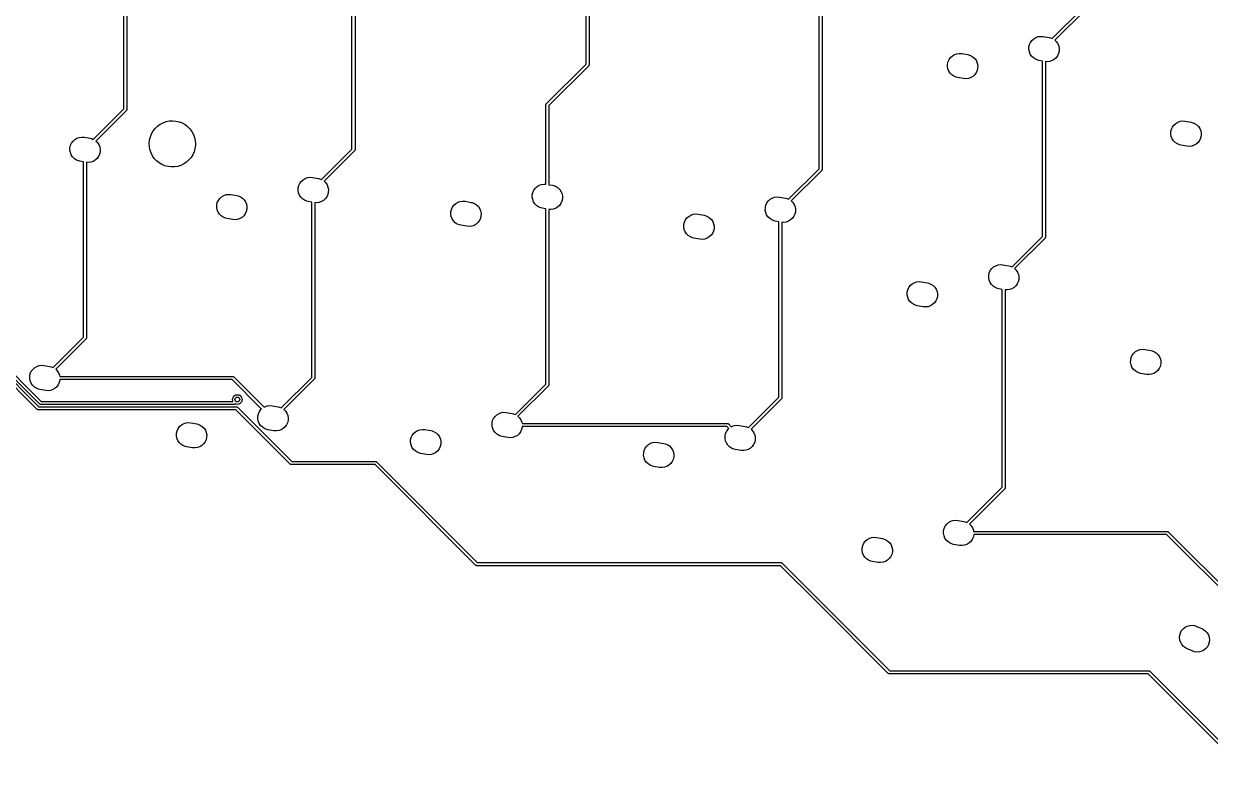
# Model space of a CAD drawing. Extents: x -67 to 321, y -170 to -25.
# Drawn here: x 18 to 115.5, y -164.9 to -103.4 of the extents above; entities that cross this region are included whole.
import ezdxf

# ---------------------------------------------------------------- set-up
doc = ezdxf.new("R2010")
doc.units = 0
doc.layers.add('BLACK', color=7, linetype='CONTINUOUS')

msp = doc.modelspace()

# ---------------------------------------------------------------- linework, layer by layer
at = {"layer": 'BLACK', "linetype": 'CONTINUOUS'}
for p, q in [((26.2308, -110.407), (26.2308, -95.9992)), ((26.4808, -96.0378), (26.4808, -110.458)), ((44.9914, -113.715), (44.9914, -99.3072)), ((45.2414, -99.3458), (45.2414, -113.766)), ((64.2372, -106.728), (64.2372, -99.8636)), ((64.4872, -99.9023), (64.4872, -106.78)), ((83.3947, -115.328), (83.3947, -100.92)), ((83.6447, -100.959), (83.6447, -115.38)), ((102.562, -104.631), (105.066, -102.126)), ((105.28, -102.267), (102.777, -104.77)), ((100.64, -105.52), (100.645, -105.317)), ((100.645, -105.317), (100.69, -105.121)), ((100.69, -105.121), (100.775, -104.937)), ((100.775, -104.937), (100.894, -104.774)), ((100.894, -104.774), (101.044, -104.638)), ((101.044, -104.638), (101.218, -104.535)), ((101.218, -104.535), (101.409, -104.469)), ((101.409, -104.469), (101.609, -104.443)), ((101.609, -104.443), (101.811, -104.458)), ((101.811, -104.458), (102.303, -104.545)), ((102.303, -104.545), (102.405, -104.568)), ((102.405, -104.568), (102.562, -104.631)), ((102.777, -104.77), (102.904, -104.898)), ((102.904, -104.898), (103.016, -105.066)), ((103.016, -105.066), (103.091, -105.254)), ((103.091, -105.254), (103.127, -105.453)), ((94.08, -106.336), (94.1994, -106.172)), ((94.1994, -106.172), (94.3491, -106.037)), ((94.3491, -106.037), (94.5231, -105.934)), ((94.5231, -105.934), (94.7142, -105.868)), ((94.7142, -105.868), (94.9146, -105.842)), ((94.9146, -105.842), (95.1162, -105.857)), ((95.1162, -105.857), (95.6086, -105.944)), ((95.6086, -105.944), (95.7106, -105.967)), ((95.7106, -105.967), (95.8982, -106.042)), ((95.8982, -106.042), (96.067, -106.153)), ((96.067, -106.153), (96.2099, -106.296)), ((96.2099, -106.296), (96.3211, -106.465)), ((100.676, -105.718), (100.64, -105.52)), ((100.751, -105.906), (100.676, -105.718)), ((100.862, -106.075), (100.751, -105.906)), ((101.005, -106.218), (100.862, -106.075)), ((101.174, -106.329), (101.005, -106.218)), ((102.873, -106.199), (102.723, -106.335)), ((102.992, -106.036), (102.873, -106.199)), ((103.076, -105.852), (102.992, -106.036)), ((103.122, -105.655), (103.076, -105.852)), ((103.127, -105.453), (103.122, -105.655)), ((60.9658, -110), (64.2372, -106.728)), ((64.4505, -106.869), (61.1792, -110.14)), ((64.4653, -106.842), (64.4505, -106.869)), ((64.482, -106.816), (64.4653, -106.842)), ((64.4829, -106.809), (64.482, -106.816)), ((64.4843, -106.807), (64.4829, -106.809)), ((64.4872, -106.78), (64.484, -106.802)), ((64.484, -106.802), (64.4843, -106.807)), ((93.9455, -106.918), (93.9504, -106.716)), ((93.9813, -107.117), (93.9455, -106.918)), ((93.9504, -106.716), (93.9959, -106.519)), ((94.0563, -107.305), (93.9813, -107.117)), ((93.9959, -106.519), (94.08, -106.336)), ((96.3816, -107.251), (96.2975, -107.434)), ((96.3211, -106.465), (96.3962, -106.653)), ((96.4271, -107.054), (96.3816, -107.251)), ((96.3962, -106.653), (96.432, -106.852)), ((96.432, -106.852), (96.4271, -107.054)), ((101.361, -106.404), (101.174, -106.329)), ((101.463, -106.428), (101.361, -106.404)), ((101.758, -106.48), (101.463, -106.428)), ((101.758, -120.887), (101.758, -106.48)), ((102.157, -106.529), (102.008, -106.518)), ((102.008, -106.518), (102.008, -120.939)), ((102.358, -106.503), (102.157, -106.529)), ((102.549, -106.437), (102.358, -106.503)), ((102.723, -106.335), (102.549, -106.437)), ((94.1676, -107.474), (94.0563, -107.305)), ((94.3105, -107.616), (94.1676, -107.474)), ((94.4792, -107.728), (94.3105, -107.616)), ((94.6669, -107.803), (94.4792, -107.728)), ((94.7689, -107.826), (94.6669, -107.803)), ((95.2613, -107.913), (94.7689, -107.826)), ((95.4629, -107.928), (95.2613, -107.913)), ((95.6633, -107.902), (95.4629, -107.928)), ((95.8544, -107.836), (95.6633, -107.902)), ((96.0284, -107.733), (95.8544, -107.836)), ((96.1781, -107.597), (96.0284, -107.733)), ((96.2975, -107.434), (96.1781, -107.597)), ((60.9292, -110.088), (60.9324, -110.066)), ((60.9292, -116.599), (60.9292, -110.088)), ((60.932, -110.062), (60.9334, -110.059)), ((60.9324, -110.066), (60.932, -110.062)), ((60.9334, -110.059), (60.9343, -110.053)), ((60.9343, -110.053), (60.951, -110.027)), ((60.951, -110.027), (60.9658, -110)), ((61.1792, -110.14), (61.1792, -116.637)), ((23.7263, -112.911), (26.2308, -110.407)), ((26.4442, -110.547), (23.9411, -113.05)), ((26.459, -110.52), (26.4442, -110.547)), ((26.4757, -110.494), (26.459, -110.52)), ((26.4766, -110.487), (26.4757, -110.494)), ((26.4779, -110.485), (26.4766, -110.487)), ((26.4808, -110.458), (26.4776, -110.48)), ((26.4776, -110.48), (26.4779, -110.485)), ((28.6545, -112.216), (28.8207, -112.005)), ((28.8207, -112.005), (29.0149, -111.82)), ((29.0149, -111.82), (29.2333, -111.664)), ((29.2333, -111.664), (29.4714, -111.54)), ((29.4714, -111.54), (29.7246, -111.451)), ((29.7246, -111.451), (29.9879, -111.399)), ((29.9879, -111.399), (30.2558, -111.384)), ((30.2558, -111.384), (30.5232, -111.407)), ((30.5232, -111.407), (30.7847, -111.468)), ((30.7847, -111.468), (31.035, -111.565)), ((31.035, -111.565), (31.2691, -111.696)), ((31.2691, -111.696), (31.4825, -111.859)), ((31.4825, -111.859), (31.6708, -112.05)), ((31.6708, -112.05), (31.8302, -112.266)), ((112.314, -112.275), (112.36, -112.079)), ((112.36, -112.079), (112.444, -111.895)), ((112.444, -111.895), (112.563, -111.732)), ((112.563, -111.732), (112.713, -111.596)), ((112.713, -111.596), (112.887, -111.493)), ((112.887, -111.493), (113.078, -111.427)), ((113.078, -111.427), (113.278, -111.401)), ((113.278, -111.401), (113.48, -111.416)), ((113.48, -111.416), (113.972, -111.503)), ((113.972, -111.503), (114.074, -111.526)), ((114.074, -111.526), (114.262, -111.601)), ((114.262, -111.601), (114.431, -111.713)), ((114.431, -111.713), (114.574, -111.856)), ((114.574, -111.856), (114.685, -112.024)), ((114.685, -112.024), (114.76, -112.212)), ((21.9391, -113.217), (22.0585, -113.054)), ((22.0585, -113.054), (22.2082, -112.918)), ((22.2082, -112.918), (22.3822, -112.815)), ((22.3822, -112.815), (22.5733, -112.749)), ((22.5733, -112.749), (22.7737, -112.723)), ((22.7737, -112.723), (22.9753, -112.738)), ((22.9753, -112.738), (23.4677, -112.825)), ((23.4677, -112.825), (23.5696, -112.849)), ((23.5696, -112.849), (23.7263, -112.911)), ((23.9411, -113.05), (24.069, -113.178)), ((28.3269, -113.224), (28.3543, -112.957)), ((28.3543, -112.957), (28.419, -112.697)), ((28.419, -112.697), (28.5197, -112.448)), ((28.5197, -112.448), (28.6545, -112.216)), ((31.8302, -112.266), (31.9577, -112.502)), ((31.9577, -112.502), (32.0506, -112.754)), ((32.0506, -112.754), (32.107, -113.016)), ((32.107, -113.016), (32.126, -113.284)), ((112.309, -112.478), (112.314, -112.275)), ((112.345, -112.676), (112.309, -112.478)), ((112.42, -112.864), (112.345, -112.676)), ((112.531, -113.033), (112.42, -112.864)), ((112.674, -113.176), (112.531, -113.033)), ((114.661, -112.994), (114.542, -113.157)), ((114.745, -112.81), (114.661, -112.994)), ((114.791, -112.613), (114.745, -112.81)), ((114.76, -112.212), (114.796, -112.411)), ((114.796, -112.411), (114.791, -112.613)), ((21.8046, -113.8), (21.8095, -113.598)), ((21.8403, -113.999), (21.8046, -113.8)), ((21.8095, -113.598), (21.855, -113.401)), ((21.9154, -114.186), (21.8403, -113.999)), ((21.855, -113.401), (21.9391, -113.217)), ((24.069, -113.178), (24.1802, -113.346)), ((24.1802, -113.346), (24.2553, -113.534)), ((24.2861, -113.935), (24.2407, -114.132)), ((24.2553, -113.534), (24.2911, -113.733)), ((24.2911, -113.733), (24.2861, -113.935)), ((28.3375, -113.492), (28.3269, -113.224)), ((28.3857, -113.757), (28.3375, -113.492)), ((28.4706, -114.011), (28.3857, -113.757)), ((28.5906, -114.251), (28.4706, -114.011)), ((32.0137, -113.928), (31.9052, -114.173)), ((32.0865, -113.669), (32.0137, -113.928)), ((32.1223, -113.403), (32.0865, -113.669)), ((32.126, -113.284), (32.1223, -113.403)), ((42.4868, -116.219), (44.9914, -113.715)), ((45.2048, -113.855), (42.7017, -116.358)), ((45.2196, -113.828), (45.2048, -113.855)), ((45.2362, -113.802), (45.2196, -113.828)), ((45.2372, -113.795), (45.2362, -113.802)), ((45.2385, -113.793), (45.2372, -113.795)), ((45.2414, -113.766), (45.2382, -113.788)), ((45.2382, -113.788), (45.2385, -113.793)), ((112.843, -113.287), (112.674, -113.176)), ((113.031, -113.362), (112.843, -113.287)), ((113.133, -113.386), (113.031, -113.362)), ((113.625, -113.472), (113.133, -113.386)), ((113.826, -113.487), (113.625, -113.472)), ((114.027, -113.461), (113.826, -113.487)), ((114.218, -113.395), (114.027, -113.461)), ((114.392, -113.293), (114.218, -113.395)), ((114.542, -113.157), (114.392, -113.293)), ((22.0267, -114.355), (21.9154, -114.186)), ((22.1696, -114.498), (22.0267, -114.355)), ((22.3383, -114.609), (22.1696, -114.498)), ((22.526, -114.684), (22.3383, -114.609)), ((22.628, -114.708), (22.526, -114.684)), ((22.9228, -114.76), (22.628, -114.708)), ((22.9228, -129.167), (22.9228, -114.76)), ((23.3219, -114.809), (23.1728, -114.798)), ((23.1728, -114.798), (23.1728, -129.219)), ((23.5224, -114.783), (23.3219, -114.809)), ((23.7135, -114.718), (23.5224, -114.783)), ((23.8874, -114.615), (23.7135, -114.718)), ((24.0372, -114.479), (23.8874, -114.615)), ((24.1565, -114.316), (24.0372, -114.479)), ((24.2407, -114.132), (24.1565, -114.316)), ((28.7432, -114.472), (28.5906, -114.251)), ((28.9254, -114.669), (28.7432, -114.472)), ((29.1335, -114.838), (28.9254, -114.669)), ((29.3634, -114.977), (29.1335, -114.838)), ((29.6106, -115.082), (29.3634, -114.977)), ((29.87, -115.15), (29.6106, -115.082)), ((30.9254, -115.051), (30.6695, -115.132)), ((31.1674, -114.934), (30.9254, -115.051)), ((31.3905, -114.785), (31.1674, -114.934)), ((31.5904, -114.606), (31.3905, -114.785)), ((31.7631, -114.401), (31.5904, -114.606)), ((31.9052, -114.173), (31.7631, -114.401)), ((30.1365, -115.182), (29.87, -115.15)), ((30.4048, -115.176), (30.1365, -115.182)), ((30.6695, -115.132), (30.4048, -115.176)), ((41.1427, -116.123), (41.3338, -116.057)), ((41.3338, -116.057), (41.5343, -116.031)), ((41.5343, -116.031), (41.7358, -116.046)), ((41.7358, -116.046), (42.2282, -116.133)), ((80.8901, -117.832), (83.3947, -115.328)), ((83.6081, -115.468), (81.105, -117.971)), ((83.6229, -115.441), (83.6081, -115.468)), ((83.6396, -115.415), (83.6229, -115.441)), ((83.6405, -115.409), (83.6396, -115.415)), ((83.6418, -115.406), (83.6405, -115.409)), ((83.6447, -115.38), (83.6415, -115.402)), ((83.6415, -115.402), (83.6418, -115.406)), ((40.5651, -117.108), (40.5701, -116.906)), ((40.5701, -116.906), (40.6155, -116.709)), ((40.6155, -116.709), (40.6997, -116.525)), ((40.6997, -116.525), (40.8191, -116.362)), ((40.8191, -116.362), (40.9688, -116.226)), ((40.9688, -116.226), (41.1427, -116.123)), ((42.2282, -116.133), (42.3302, -116.157)), ((42.3302, -116.157), (42.4868, -116.219)), ((42.7017, -116.358), (42.8295, -116.486)), ((42.8295, -116.486), (42.9408, -116.654)), ((42.9408, -116.654), (43.0159, -116.842)), ((43.0159, -116.842), (43.0517, -117.041)), ((43.0517, -117.041), (43.0467, -117.243)), ((59.9454, -117.081), (60.0648, -116.918)), ((60.0648, -116.918), (60.2145, -116.782)), ((60.2145, -116.782), (60.3885, -116.68)), ((60.3885, -116.68), (60.5796, -116.614)), ((60.5796, -116.614), (60.78, -116.588)), ((60.78, -116.588), (60.9292, -116.599)), ((61.1792, -116.637), (61.474, -116.689)), ((61.474, -116.689), (61.576, -116.713)), ((61.576, -116.713), (61.7637, -116.788)), ((61.7637, -116.788), (61.9324, -116.899)), ((61.9324, -116.899), (62.0753, -117.042)), ((62.0753, -117.042), (62.1866, -117.211)), ((33.921, -118.107), (34.0051, -117.924)), ((34.0051, -117.924), (34.1245, -117.761)), ((34.1245, -117.761), (34.2742, -117.625)), ((34.2742, -117.625), (34.4481, -117.522)), ((34.4481, -117.522), (34.6393, -117.456)), ((34.6393, -117.456), (34.8397, -117.43)), ((34.8397, -117.43), (35.0412, -117.445)), ((35.0412, -117.445), (35.5337, -117.532)), ((35.5337, -117.532), (35.6356, -117.555)), ((35.6356, -117.555), (35.8233, -117.63)), ((35.8233, -117.63), (35.992, -117.742)), ((35.992, -117.742), (36.135, -117.884)), ((36.135, -117.884), (36.2462, -118.053)), ((40.6009, -117.307), (40.5651, -117.108)), ((40.676, -117.494), (40.6009, -117.307)), ((40.7873, -117.663), (40.676, -117.494)), ((40.9302, -117.806), (40.7873, -117.663)), ((41.0989, -117.917), (40.9302, -117.806)), ((41.2866, -117.992), (41.0989, -117.917)), ((41.3885, -118.016), (41.2866, -117.992)), ((41.6834, -118.068), (41.3885, -118.016)), ((42.648, -117.923), (42.4741, -118.026)), ((42.7977, -117.787), (42.648, -117.923)), ((42.9171, -117.624), (42.7977, -117.787)), ((43.0012, -117.44), (42.9171, -117.624)), ((43.0467, -117.243), (43.0012, -117.44)), ((53.6939, -118.078), (53.885, -118.013)), ((53.885, -118.013), (54.0854, -117.987)), ((54.0854, -117.987), (54.287, -118.001)), ((54.287, -118.001), (54.7794, -118.088)), ((59.8109, -117.664), (59.8158, -117.462)), ((59.8467, -117.863), (59.8109, -117.664)), ((59.8158, -117.462), (59.8613, -117.265)), ((59.9218, -118.051), (59.8467, -117.863)), ((59.8613, -117.265), (59.9454, -117.081)), ((62.247, -117.996), (62.1629, -118.18)), ((62.1866, -117.211), (62.2616, -117.399)), ((62.2925, -117.8), (62.247, -117.996)), ((62.2616, -117.399), (62.2974, -117.597)), ((62.2974, -117.597), (62.2925, -117.8)), ((79.103, -118.138), (79.2224, -117.975)), ((79.2224, -117.975), (79.3721, -117.839)), ((79.3721, -117.839), (79.5461, -117.736)), ((79.5461, -117.736), (79.7372, -117.671)), ((79.7372, -117.671), (79.9376, -117.645)), ((79.9376, -117.645), (80.1392, -117.659)), ((80.1392, -117.659), (80.6316, -117.746)), ((80.6316, -117.746), (80.7335, -117.77)), ((80.7335, -117.77), (80.8901, -117.832)), ((81.105, -117.971), (81.2329, -118.099)), ((33.8705, -118.506), (33.8755, -118.304)), ((33.9063, -118.705), (33.8705, -118.506)), ((33.8755, -118.304), (33.921, -118.107)), ((33.9814, -118.893), (33.9063, -118.705)), ((34.0927, -119.062), (33.9814, -118.893)), ((36.3067, -118.839), (36.2225, -119.023)), ((36.2462, -118.053), (36.3213, -118.241)), ((36.3521, -118.642), (36.3067, -118.839)), ((36.3213, -118.241), (36.3571, -118.44)), ((36.3571, -118.44), (36.3521, -118.642)), ((41.6834, -132.475), (41.6834, -118.068)), ((42.0825, -118.117), (41.9334, -118.106)), ((41.9334, -118.106), (41.9334, -132.527)), ((42.283, -118.091), (42.0825, -118.117)), ((42.4741, -118.026), (42.283, -118.091)), ((53.1163, -119.063), (53.1212, -118.861)), ((53.1212, -118.861), (53.1667, -118.664)), ((53.1667, -118.664), (53.2508, -118.48)), ((53.2508, -118.48), (53.3702, -118.317)), ((53.3702, -118.317), (53.5199, -118.181)), ((53.5199, -118.181), (53.6939, -118.078)), ((54.7794, -118.088), (54.8814, -118.112)), ((54.8814, -118.112), (55.0691, -118.187)), ((55.0691, -118.187), (55.2378, -118.298)), ((55.2378, -118.298), (55.3807, -118.441)), ((55.3807, -118.441), (55.492, -118.61)), ((55.492, -118.61), (55.567, -118.797)), ((55.567, -118.797), (55.6028, -118.996)), ((55.6028, -118.996), (55.5979, -119.198)), ((60.033, -118.219), (59.9218, -118.051)), ((60.1759, -118.362), (60.033, -118.219)), ((60.3447, -118.474), (60.1759, -118.362)), ((60.5323, -118.549), (60.3447, -118.474)), ((60.6343, -118.572), (60.5323, -118.549)), ((60.9292, -118.624), (60.6343, -118.572)), ((60.9292, -133.032), (60.9292, -118.624)), ((61.3283, -118.674), (61.1792, -118.663)), ((61.1792, -118.663), (61.1792, -133.083)), ((61.5287, -118.648), (61.3283, -118.674)), ((61.7198, -118.582), (61.5287, -118.648)), ((61.8938, -118.479), (61.7198, -118.582)), ((62.0435, -118.343), (61.8938, -118.479)), ((62.1629, -118.18), (62.0435, -118.343)), ((78.9685, -118.721), (78.9734, -118.519)), ((79.0042, -118.92), (78.9685, -118.721)), ((78.9734, -118.519), (79.0189, -118.322)), ((79.0793, -119.107), (79.0042, -118.92)), ((79.0189, -118.322), (79.103, -118.138)), ((81.2329, -118.099), (81.3441, -118.268)), ((81.3441, -118.268), (81.4192, -118.455)), ((81.45, -118.856), (81.4046, -119.053)), ((81.4192, -118.455), (81.455, -118.654)), ((81.455, -118.654), (81.45, -118.856)), ((34.2356, -119.205), (34.0927, -119.062)), ((34.4043, -119.316), (34.2356, -119.205)), ((34.592, -119.391), (34.4043, -119.316)), ((34.694, -119.414), (34.592, -119.391)), ((35.1864, -119.501), (34.694, -119.414)), ((35.3879, -119.516), (35.1864, -119.501)), ((35.5884, -119.49), (35.3879, -119.516)), ((35.7795, -119.424), (35.5884, -119.49)), ((35.9534, -119.321), (35.7795, -119.424)), ((36.1032, -119.186), (35.9534, -119.321)), ((36.2225, -119.023), (36.1032, -119.186)), ((53.1521, -119.262), (53.1163, -119.063)), ((53.2272, -119.449), (53.1521, -119.262)), ((53.3384, -119.618), (53.2272, -119.449)), ((53.4813, -119.761), (53.3384, -119.618)), ((53.6501, -119.872), (53.4813, -119.761)), ((53.8377, -119.947), (53.6501, -119.872)), ((53.9397, -119.971), (53.8377, -119.947)), ((54.4321, -120.058), (53.9397, -119.971)), ((55.1992, -119.878), (55.0252, -119.981)), ((55.3489, -119.742), (55.1992, -119.878)), ((55.4683, -119.579), (55.3489, -119.742)), ((55.5524, -119.395), (55.4683, -119.579)), ((55.5979, -119.198), (55.5524, -119.395)), ((72.2739, -120.12), (72.2788, -119.918)), ((72.2788, -119.918), (72.3243, -119.721)), ((72.3243, -119.721), (72.4084, -119.537)), ((72.4084, -119.537), (72.5278, -119.374)), ((72.5278, -119.374), (72.6775, -119.238)), ((72.6775, -119.238), (72.8515, -119.135)), ((72.8515, -119.135), (73.0426, -119.069)), ((73.0426, -119.069), (73.243, -119.043)), ((73.243, -119.043), (73.4446, -119.058)), ((73.4446, -119.058), (73.937, -119.145)), ((73.937, -119.145), (74.039, -119.168)), ((74.039, -119.168), (74.2266, -119.243)), ((74.2266, -119.243), (74.3953, -119.355)), ((74.3953, -119.355), (74.5383, -119.498)), ((74.5383, -119.498), (74.6495, -119.666)), ((74.6495, -119.666), (74.7246, -119.854)), ((74.7246, -119.854), (74.7604, -120.053)), ((79.1906, -119.276), (79.0793, -119.107)), ((79.3335, -119.419), (79.1906, -119.276)), ((79.5022, -119.53), (79.3335, -119.419)), ((79.6899, -119.605), (79.5022, -119.53)), ((79.7919, -119.629), (79.6899, -119.605)), ((80.0867, -119.681), (79.7919, -119.629)), ((80.0867, -134.088), (80.0867, -119.681)), ((80.4858, -119.731), (80.3367, -119.72)), ((80.3367, -119.72), (80.3367, -134.14)), ((80.6863, -119.705), (80.4858, -119.731)), ((80.8774, -119.639), (80.6863, -119.705)), ((81.0513, -119.536), (80.8774, -119.639)), ((81.2011, -119.4), (81.0513, -119.536)), ((81.3204, -119.237), (81.2011, -119.4)), ((81.4046, -119.053), (81.3204, -119.237)), ((54.6337, -120.073), (54.4321, -120.058)), ((54.8341, -120.047), (54.6337, -120.073)), ((55.0252, -119.981), (54.8341, -120.047)), ((72.3096, -120.318), (72.2739, -120.12)), ((72.3847, -120.506), (72.3096, -120.318)), ((72.496, -120.675), (72.3847, -120.506)), ((72.6389, -120.818), (72.496, -120.675)), ((72.8076, -120.929), (72.6389, -120.818)), ((72.9953, -121.004), (72.8076, -120.929)), ((74.3567, -120.935), (74.1828, -121.037)), ((74.5065, -120.799), (74.3567, -120.935)), ((74.6258, -120.636), (74.5065, -120.799)), ((74.71, -120.452), (74.6258, -120.636)), ((74.7554, -120.255), (74.71, -120.452)), ((74.7604, -120.053), (74.7554, -120.255)), ((99.2538, -123.392), (101.758, -120.887)), ((102.008, -120.939), (102.005, -120.961)), ((73.0973, -121.028), (72.9953, -121.004)), ((73.5897, -121.114), (73.0973, -121.028)), ((73.7912, -121.129), (73.5897, -121.114)), ((73.9917, -121.103), (73.7912, -121.129)), ((74.1828, -121.037), (73.9917, -121.103)), ((101.972, -121.027), (99.4686, -123.53)), ((101.986, -121), (101.972, -121.027)), ((102.003, -120.974), (101.986, -121)), ((102.004, -120.968), (102.003, -120.974)), ((102.005, -120.965), (102.004, -120.968)), ((102.005, -120.961), (102.005, -120.965)), ((97.3825, -123.881), (97.4666, -123.697)), ((97.4666, -123.697), (97.586, -123.534)), ((97.586, -123.534), (97.7357, -123.398)), ((97.7357, -123.398), (97.9097, -123.296)), ((97.9097, -123.296), (98.1008, -123.23)), ((98.1008, -123.23), (98.3012, -123.204)), ((98.3012, -123.204), (98.5028, -123.219)), ((98.5028, -123.219), (98.9952, -123.305)), ((98.9952, -123.305), (99.0972, -123.329)), ((99.0972, -123.329), (99.2538, -123.392)), ((99.4686, -123.53), (99.5965, -123.658)), ((99.5965, -123.658), (99.7077, -123.827)), ((99.7077, -123.827), (99.7828, -124.015)), ((90.8914, -124.933), (91.0411, -124.797)), ((91.0411, -124.797), (91.2151, -124.694)), ((91.2151, -124.694), (91.4062, -124.629)), ((91.4062, -124.629), (91.6066, -124.603)), ((91.6066, -124.603), (91.8082, -124.617)), ((91.8082, -124.617), (92.3006, -124.704)), ((92.3006, -124.704), (92.4026, -124.728)), ((92.4026, -124.728), (92.5902, -124.803)), ((92.5902, -124.803), (92.759, -124.914)), ((97.3321, -124.28), (97.337, -124.078)), ((97.3679, -124.479), (97.3321, -124.28)), ((97.337, -124.078), (97.3825, -123.881)), ((97.4429, -124.667), (97.3679, -124.479)), ((97.5542, -124.835), (97.4429, -124.667)), ((97.6971, -124.978), (97.5542, -124.835)), ((99.6841, -124.796), (99.5647, -124.959)), ((99.7682, -124.612), (99.6841, -124.796)), ((99.8137, -124.416), (99.7682, -124.612)), ((99.7828, -124.015), (99.8186, -124.213)), ((99.8186, -124.213), (99.8137, -124.416)), ((19.1088, -135.11), (9.3462, -125.347)), ((9.4864, -125.134), (19.249, -134.896)), ((19.295, -134.66), (10.1355, -125.501)), ((10.3122, -125.324), (19.4352, -134.447)), ((90.6375, -125.679), (90.6424, -125.477)), ((90.6733, -125.878), (90.6375, -125.679)), ((90.6424, -125.477), (90.6879, -125.28)), ((90.6879, -125.28), (90.772, -125.096)), ((90.772, -125.096), (90.8914, -124.933)), ((92.759, -124.914), (92.9019, -125.057)), ((92.9019, -125.057), (93.0131, -125.226)), ((93.0131, -125.226), (93.0882, -125.413)), ((93.1191, -125.814), (93.0736, -126.011)), ((93.0882, -125.413), (93.124, -125.612)), ((93.124, -125.612), (93.1191, -125.814)), ((97.8658, -125.09), (97.6971, -124.978)), ((98.0535, -125.165), (97.8658, -125.09)), ((98.1555, -125.188), (98.0535, -125.165)), ((98.4503, -125.24), (98.1555, -125.188)), ((98.4503, -141.502), (98.4503, -125.24)), ((98.8495, -125.29), (98.7003, -125.279)), ((98.7003, -125.279), (98.7003, -141.554)), ((99.0499, -125.264), (98.8495, -125.29)), ((99.241, -125.198), (99.0499, -125.264)), ((99.415, -125.095), (99.241, -125.198)), ((99.5647, -124.959), (99.415, -125.095)), ((90.7483, -126.065), (90.6733, -125.878)), ((90.8596, -126.234), (90.7483, -126.065)), ((91.0025, -126.377), (90.8596, -126.234)), ((91.1712, -126.488), (91.0025, -126.377)), ((91.3589, -126.563), (91.1712, -126.488)), ((91.4609, -126.587), (91.3589, -126.563)), ((91.9533, -126.674), (91.4609, -126.587)), ((92.1549, -126.689), (91.9533, -126.674)), ((92.3553, -126.663), (92.1549, -126.689)), ((92.5464, -126.597), (92.3553, -126.663)), ((92.7204, -126.494), (92.5464, -126.597)), ((92.8701, -126.358), (92.7204, -126.494)), ((92.9895, -126.195), (92.8701, -126.358)), ((93.0736, -126.011), (92.9895, -126.195)), ((20.4183, -131.672), (22.9228, -129.167)), ((23.1362, -129.307), (20.6331, -131.81)), ((23.151, -129.28), (23.1362, -129.307)), ((23.1677, -129.254), (23.151, -129.28)), ((23.1686, -129.248), (23.1677, -129.254)), ((23.1699, -129.246), (23.1686, -129.248)), ((23.1728, -129.219), (23.1696, -129.241)), ((23.1696, -129.241), (23.1699, -129.246)), ((109.052, -130.839), (109.136, -130.655)), ((109.136, -130.655), (109.255, -130.492)), ((109.255, -130.492), (109.405, -130.357)), ((109.405, -130.357), (109.579, -130.254)), ((109.579, -130.254), (109.77, -130.188)), ((109.77, -130.188), (109.97, -130.162)), ((109.97, -130.162), (110.172, -130.177)), ((110.172, -130.177), (110.664, -130.263)), ((110.664, -130.263), (110.766, -130.287)), ((110.766, -130.287), (110.954, -130.362)), ((110.954, -130.362), (111.123, -130.473)), ((111.123, -130.473), (111.266, -130.616)), ((111.266, -130.616), (111.377, -130.785)), ((18.7505, -131.814), (18.9002, -131.679)), ((18.9002, -131.679), (19.0742, -131.576)), ((19.0742, -131.576), (19.2653, -131.51)), ((19.2653, -131.51), (19.4657, -131.484)), ((19.4657, -131.484), (19.6673, -131.499)), ((19.6673, -131.499), (20.1597, -131.586)), ((20.1597, -131.586), (20.2617, -131.609)), ((20.2617, -131.609), (20.4183, -131.672)), ((109.001, -131.238), (109.006, -131.036)), ((109.037, -131.437), (109.001, -131.238)), ((109.006, -131.036), (109.052, -130.839)), ((109.112, -131.625), (109.037, -131.437)), ((109.223, -131.793), (109.112, -131.625)), ((111.437, -131.57), (111.353, -131.754)), ((111.377, -130.785), (111.452, -130.973)), ((111.483, -131.374), (111.437, -131.57)), ((111.452, -130.973), (111.488, -131.172)), ((111.488, -131.172), (111.483, -131.374)), ((18.4966, -132.56), (18.5015, -132.358)), ((18.5323, -132.759), (18.4966, -132.56)), ((18.5015, -132.358), (18.547, -132.161)), ((18.547, -132.161), (18.6311, -131.977)), ((18.6311, -131.977), (18.7505, -131.814)), ((20.6331, -131.81), (20.761, -131.938)), ((20.761, -131.938), (20.8722, -132.107)), ((20.8722, -132.107), (20.9473, -132.295)), ((20.9473, -132.295), (20.9666, -132.402)), ((20.9666, -132.402), (35.1924, -132.402)), ((20.9792, -132.652), (20.9781, -132.696)), ((35.1406, -132.652), (20.9792, -132.652)), ((37.5635, -135.075), (35.1406, -132.652)), ((35.1924, -132.402), (35.2144, -132.405)), ((35.2144, -132.405), (35.219, -132.405)), ((35.219, -132.405), (35.2215, -132.406)), ((35.2215, -132.406), (35.2279, -132.407)), ((35.2279, -132.407), (35.2538, -132.424)), ((35.2538, -132.424), (35.2808, -132.439)), ((35.2808, -132.439), (37.7664, -134.924)), ((39.1788, -134.98), (41.6834, -132.475)), ((41.8968, -132.615), (39.3937, -135.118)), ((41.9116, -132.588), (41.8968, -132.615)), ((41.9283, -132.562), (41.9116, -132.588)), ((41.9292, -132.556), (41.9283, -132.562)), ((41.9305, -132.554), (41.9292, -132.556)), ((41.9334, -132.527), (41.9302, -132.549)), ((41.9302, -132.549), (41.9305, -132.554)), ((109.366, -131.936), (109.223, -131.793)), ((109.535, -132.048), (109.366, -131.936)), ((109.723, -132.123), (109.535, -132.048)), ((109.825, -132.146), (109.723, -132.123)), ((110.317, -132.233), (109.825, -132.146)), ((110.518, -132.248), (110.317, -132.233)), ((110.719, -132.222), (110.518, -132.248)), ((110.91, -132.156), (110.719, -132.222)), ((111.084, -132.053), (110.91, -132.156)), ((111.234, -131.917), (111.084, -132.053)), ((111.353, -131.754), (111.234, -131.917)), ((18.6074, -132.947), (18.5323, -132.759)), ((18.7187, -133.116), (18.6074, -132.947)), ((18.8616, -133.258), (18.7187, -133.116)), ((19.0303, -133.37), (18.8616, -133.258)), ((19.218, -133.445), (19.0303, -133.37)), ((19.32, -133.468), (19.218, -133.445)), ((19.8124, -133.555), (19.32, -133.468)), ((20.0139, -133.57), (19.8124, -133.555)), ((20.2144, -133.544), (20.0139, -133.57)), ((20.4055, -133.478), (20.2144, -133.544)), ((20.5794, -133.375), (20.4055, -133.478)), ((20.7292, -133.239), (20.5794, -133.375)), ((20.8485, -133.076), (20.7292, -133.239)), ((20.9327, -132.893), (20.8485, -133.076)), ((20.9781, -132.696), (20.9327, -132.893)), ((58.4246, -135.536), (60.9292, -133.032)), ((61.1425, -133.172), (58.6394, -135.675)), ((61.1573, -133.145), (61.1425, -133.172)), ((61.174, -133.119), (61.1573, -133.145)), ((61.1749, -133.112), (61.174, -133.119)), ((61.1763, -133.11), (61.1749, -133.112)), ((61.1792, -133.083), (61.176, -133.105)), ((61.176, -133.105), (61.1763, -133.11)), ((19.4352, -134.447), (35.1973, -134.447)), ((35.1657, -134.299), (35.1852, -134.176)), ((35.1852, -134.423), (35.1657, -134.299)), ((35.1852, -134.176), (35.242, -134.064)), ((35.1973, -134.447), (35.1852, -134.423)), ((35.242, -134.064), (35.3305, -133.976)), ((35.3305, -133.976), (35.442, -133.919)), ((35.442, -133.919), (35.5657, -133.899)), ((35.5657, -133.899), (35.6893, -133.919)), ((35.6893, -133.919), (35.8008, -133.976)), ((35.8008, -133.976), (35.8893, -134.064)), ((35.8893, -134.534), (35.8008, -134.623)), ((35.8893, -134.064), (35.9461, -134.176)), ((35.9461, -134.423), (35.8893, -134.534)), ((35.9461, -134.176), (35.9657, -134.299)), ((35.9657, -134.299), (35.9461, -134.423)), ((77.5821, -136.593), (80.0867, -134.088)), ((80.3001, -134.229), (77.797, -136.732)), ((80.3149, -134.201), (80.3001, -134.229)), ((80.3316, -134.176), (80.3149, -134.201)), ((80.3325, -134.169), (80.3316, -134.176)), ((80.3338, -134.167), (80.3325, -134.169)), ((80.3367, -134.14), (80.3335, -134.162)), ((80.3335, -134.162), (80.3338, -134.167)), ((19.1359, -135.124), (19.1088, -135.11)), ((19.1617, -135.141), (19.1359, -135.124)), ((19.1681, -135.142), (19.1617, -135.141)), ((19.1706, -135.143), (19.1681, -135.142)), ((19.1752, -135.143), (19.1706, -135.143)), ((19.1972, -135.146), (19.1752, -135.143)), ((35.4527, -135.146), (19.1972, -135.146)), ((19.249, -134.896), (35.5045, -134.896)), ((19.3221, -134.675), (19.295, -134.66)), ((19.3479, -134.692), (19.3221, -134.675)), ((19.3543, -134.692), (19.3479, -134.692)), ((19.3568, -134.694), (19.3543, -134.692)), ((19.3614, -134.694), (19.3568, -134.694)), ((19.3834, -134.697), (19.3614, -134.694)), ((35.2933, -134.697), (19.3834, -134.697)), ((35.3228, -134.688), (35.2933, -134.697)), ((35.3529, -134.682), (35.3228, -134.688)), ((35.3581, -134.678), (35.3529, -134.682)), ((35.3608, -134.677), (35.3581, -134.678)), ((35.3638, -134.673), (35.3608, -134.677)), ((35.3816, -134.66), (35.3638, -134.673)), ((35.389, -134.653), (35.3816, -134.66)), ((35.442, -134.68), (35.389, -134.653)), ((35.5657, -134.699), (35.442, -134.68)), ((39.9172, -139.611), (35.4527, -135.146)), ((35.5045, -134.896), (35.5265, -134.899)), ((35.5265, -134.899), (35.5311, -134.899)), ((35.5311, -134.899), (35.5336, -134.9)), ((35.5336, -134.9), (35.54, -134.901)), ((35.54, -134.901), (35.5658, -134.918)), ((35.6893, -134.68), (35.5657, -134.699)), ((35.5658, -134.918), (35.5929, -134.933)), ((35.5929, -134.933), (40.0574, -139.397)), ((35.8008, -134.623), (35.6893, -134.68)), ((37.2621, -135.666), (37.3075, -135.469)), ((37.3075, -135.469), (37.3917, -135.285)), ((37.3917, -135.285), (37.5111, -135.122)), ((37.5111, -135.122), (37.5635, -135.075)), ((37.7664, -134.924), (37.8347, -134.884)), ((37.8347, -134.884), (38.0258, -134.818)), ((38.0258, -134.818), (38.2263, -134.792)), ((38.2263, -134.792), (38.4278, -134.807)), ((38.4278, -134.807), (38.9203, -134.894)), ((38.9203, -134.894), (39.0222, -134.917)), ((39.0222, -134.917), (39.1788, -134.98)), ((39.3937, -135.118), (39.5215, -135.246)), ((39.5215, -135.246), (39.6328, -135.415)), ((39.6328, -135.415), (39.7079, -135.603)), ((56.7568, -135.679), (56.9065, -135.543)), ((56.9065, -135.543), (57.0805, -135.44)), ((57.0805, -135.44), (57.2716, -135.374)), ((57.2716, -135.374), (57.472, -135.348)), ((57.472, -135.348), (57.6736, -135.363)), ((57.6736, -135.363), (58.166, -135.45)), ((58.166, -135.45), (58.268, -135.474)), ((58.268, -135.474), (58.4246, -135.536)), ((30.6971, -136.684), (30.8165, -136.521)), ((30.8165, -136.521), (30.9662, -136.385)), ((30.9662, -136.385), (31.1402, -136.282)), ((31.1402, -136.282), (31.3313, -136.217)), ((31.3313, -136.217), (31.5317, -136.191)), ((31.5317, -136.191), (31.7333, -136.205)), ((31.7333, -136.205), (32.2257, -136.292)), ((32.2257, -136.292), (32.3276, -136.316)), ((32.3276, -136.316), (32.5153, -136.391)), ((32.5153, -136.391), (32.684, -136.502)), ((32.684, -136.502), (32.827, -136.645)), ((37.2571, -135.868), (37.2621, -135.666)), ((37.2929, -136.067), (37.2571, -135.868)), ((37.368, -136.255), (37.2929, -136.067)), ((37.4793, -136.424), (37.368, -136.255)), ((37.6222, -136.566), (37.4793, -136.424)), ((39.4897, -136.547), (39.34, -136.683)), ((39.6091, -136.384), (39.4897, -136.547)), ((39.6933, -136.201), (39.6091, -136.384)), ((39.7387, -136.004), (39.6933, -136.201)), ((39.7079, -135.603), (39.7437, -135.802)), ((39.7437, -135.802), (39.7387, -136.004)), ((56.5029, -136.425), (56.5078, -136.223)), ((56.5387, -136.624), (56.5029, -136.425)), ((56.5078, -136.223), (56.5533, -136.026)), ((56.5533, -136.026), (56.6374, -135.842)), ((56.6374, -135.842), (56.7568, -135.679)), ((58.6394, -135.675), (58.7673, -135.803)), ((58.7673, -135.803), (58.8786, -135.972)), ((58.8786, -135.972), (58.9536, -136.159)), ((58.9536, -136.159), (58.9729, -136.266)), ((58.9729, -136.266), (75.847, -136.266)), ((58.9855, -136.516), (58.9845, -136.56)), ((75.7952, -136.516), (58.9855, -136.516)), ((75.9668, -136.688), (75.7952, -136.516)), ((75.847, -136.266), (75.869, -136.27)), ((75.869, -136.27), (75.8736, -136.269)), ((75.8736, -136.269), (75.8761, -136.271)), ((75.8761, -136.271), (75.8825, -136.272)), ((75.8825, -136.272), (75.9083, -136.288)), ((75.9083, -136.288), (75.9354, -136.303)), ((75.9354, -136.303), (76.1697, -136.537)), ((76.1697, -136.537), (76.2381, -136.497)), ((76.2381, -136.497), (76.4292, -136.431)), ((76.4292, -136.431), (76.6296, -136.405)), ((76.6296, -136.405), (76.8312, -136.42)), ((76.8312, -136.42), (77.3236, -136.507)), ((77.3236, -136.507), (77.4255, -136.53)), ((77.4255, -136.53), (77.5821, -136.593)), ((30.5626, -137.267), (30.5675, -137.065)), ((30.5983, -137.466), (30.5626, -137.267)), ((30.5675, -137.065), (30.613, -136.868)), ((30.6734, -137.654), (30.5983, -137.466)), ((30.613, -136.868), (30.6971, -136.684)), ((32.827, -136.645), (32.9382, -136.814)), ((32.9382, -136.814), (33.0133, -137.001)), ((33.0441, -137.402), (32.9987, -137.599)), ((33.0133, -137.001), (33.0491, -137.2)), ((33.0491, -137.2), (33.0441, -137.402)), ((37.7909, -136.678), (37.6222, -136.566)), ((37.9786, -136.753), (37.7909, -136.678)), ((38.0806, -136.776), (37.9786, -136.753)), ((38.573, -136.863), (38.0806, -136.776)), ((38.7745, -136.878), (38.573, -136.863)), ((38.975, -136.852), (38.7745, -136.878)), ((39.1661, -136.786), (38.975, -136.852)), ((39.34, -136.683), (39.1661, -136.786)), ((49.8132, -137.621), (49.8587, -137.424)), ((49.8587, -137.424), (49.9429, -137.241)), ((49.9429, -137.241), (50.0622, -137.078)), ((50.0622, -137.078), (50.2119, -136.942)), ((50.2119, -136.942), (50.3859, -136.839)), ((50.3859, -136.839), (50.577, -136.773)), ((50.577, -136.773), (50.7774, -136.747)), ((50.7774, -136.747), (50.979, -136.762)), ((50.979, -136.762), (51.4714, -136.849)), ((51.4714, -136.849), (51.5734, -136.872)), ((51.5734, -136.872), (51.7611, -136.947)), ((51.7611, -136.947), (51.9298, -137.059)), ((51.9298, -137.059), (52.0727, -137.202)), ((52.0727, -137.202), (52.184, -137.37)), ((52.184, -137.37), (52.259, -137.558)), ((56.6138, -136.811), (56.5387, -136.624)), ((56.725, -136.98), (56.6138, -136.811)), ((56.8679, -137.123), (56.725, -136.98)), ((57.0367, -137.234), (56.8679, -137.123)), ((57.2243, -137.309), (57.0367, -137.234)), ((57.3263, -137.333), (57.2243, -137.309)), ((57.8187, -137.42), (57.3263, -137.333)), ((58.0203, -137.434), (57.8187, -137.42)), ((58.2207, -137.408), (58.0203, -137.434)), ((58.4118, -137.343), (58.2207, -137.408)), ((58.5858, -137.24), (58.4118, -137.343)), ((58.7355, -137.104), (58.5858, -137.24)), ((58.8549, -136.941), (58.7355, -137.104)), ((58.939, -136.757), (58.8549, -136.941)), ((58.9845, -136.56), (58.939, -136.757)), ((75.6605, -137.481), (75.6654, -137.279)), ((75.6962, -137.68), (75.6605, -137.481)), ((75.6654, -137.279), (75.7109, -137.082)), ((75.7109, -137.082), (75.795, -136.899)), ((75.795, -136.899), (75.9144, -136.736)), ((75.9144, -136.736), (75.9668, -136.688)), ((77.797, -136.732), (77.9249, -136.859)), ((77.9249, -136.859), (78.0361, -137.028)), ((78.0361, -137.028), (78.1112, -137.216)), ((78.1112, -137.216), (78.147, -137.415)), ((78.147, -137.415), (78.142, -137.617)), ((30.7847, -137.822), (30.6734, -137.654)), ((30.9276, -137.965), (30.7847, -137.822)), ((31.0963, -138.076), (30.9276, -137.965)), ((31.284, -138.152), (31.0963, -138.076)), ((31.386, -138.175), (31.284, -138.152)), ((31.8784, -138.262), (31.386, -138.175)), ((32.0799, -138.277), (31.8784, -138.262)), ((32.2804, -138.251), (32.0799, -138.277)), ((32.4715, -138.185), (32.2804, -138.251)), ((32.6454, -138.082), (32.4715, -138.185)), ((32.7952, -137.946), (32.6454, -138.082)), ((32.9145, -137.783), (32.7952, -137.946)), ((32.9987, -137.599), (32.9145, -137.783)), ((49.8083, -137.823), (49.8132, -137.621)), ((49.8441, -138.022), (49.8083, -137.823)), ((49.9192, -138.21), (49.8441, -138.022)), ((50.0304, -138.379), (49.9192, -138.21)), ((50.1733, -138.522), (50.0304, -138.379)), ((52.0409, -138.503), (51.8912, -138.638)), ((52.1603, -138.34), (52.0409, -138.503)), ((52.2444, -138.156), (52.1603, -138.34)), ((52.2899, -137.959), (52.2444, -138.156)), ((52.259, -137.558), (52.2948, -137.757)), ((52.2948, -137.757), (52.2899, -137.959)), ((68.9708, -138.678), (69.0163, -138.481)), ((69.0163, -138.481), (69.1004, -138.297)), ((69.1004, -138.297), (69.2198, -138.134)), ((69.2198, -138.134), (69.3695, -137.999)), ((69.3695, -137.999), (69.5435, -137.896)), ((69.5435, -137.896), (69.7346, -137.83)), ((69.7346, -137.83), (69.935, -137.804)), ((69.935, -137.804), (70.1366, -137.819)), ((70.1366, -137.819), (70.629, -137.905)), ((70.629, -137.905), (70.731, -137.929)), ((70.731, -137.929), (70.9186, -138.004)), ((70.9186, -138.004), (71.0873, -138.115)), ((71.0873, -138.115), (71.2303, -138.258)), ((71.2303, -138.258), (71.3415, -138.427)), ((71.3415, -138.427), (71.4166, -138.615)), ((75.7713, -137.868), (75.6962, -137.68)), ((75.8826, -138.037), (75.7713, -137.868)), ((76.0255, -138.18), (75.8826, -138.037)), ((76.1942, -138.291), (76.0255, -138.18)), ((76.3819, -138.366), (76.1942, -138.291)), ((76.4839, -138.39), (76.3819, -138.366)), ((76.9763, -138.476), (76.4839, -138.39)), ((77.1778, -138.491), (76.9763, -138.476)), ((77.3783, -138.465), (77.1778, -138.491)), ((77.5694, -138.399), (77.3783, -138.465)), ((77.7433, -138.296), (77.5694, -138.399)), ((77.8931, -138.161), (77.7433, -138.296)), ((78.0124, -137.998), (77.8931, -138.161)), ((78.0966, -137.814), (78.0124, -137.998)), ((78.142, -137.617), (78.0966, -137.814)), ((40.0574, -139.397), (46.938, -139.397)), ((46.938, -139.397), (46.96, -139.401)), ((46.96, -139.401), (46.9646, -139.4)), ((46.9646, -139.4), (46.9671, -139.402)), ((46.9671, -139.402), (46.9735, -139.403)), ((46.9735, -139.403), (46.9994, -139.419)), ((46.9994, -139.419), (47.0264, -139.434)), ((47.0264, -139.434), (55.2954, -147.703)), ((50.3421, -138.633), (50.1733, -138.522)), ((50.5297, -138.708), (50.3421, -138.633)), ((50.6317, -138.732), (50.5297, -138.708)), ((51.1241, -138.818), (50.6317, -138.732)), ((51.3257, -138.833), (51.1241, -138.818)), ((51.5261, -138.807), (51.3257, -138.833)), ((51.7172, -138.741), (51.5261, -138.807)), ((51.8912, -138.638), (51.7172, -138.741)), ((68.9659, -138.88), (68.9708, -138.678)), ((69.0016, -139.079), (68.9659, -138.88)), ((69.0767, -139.267), (69.0016, -139.079)), ((69.188, -139.435), (69.0767, -139.267)), ((69.3309, -139.578), (69.188, -139.435)), ((71.3178, -139.396), (71.1985, -139.559)), ((71.402, -139.213), (71.3178, -139.396)), ((71.4474, -139.016), (71.402, -139.213)), ((71.4166, -138.615), (71.4524, -138.814)), ((71.4524, -138.814), (71.4474, -139.016)), ((39.9442, -139.626), (39.9172, -139.611)), ((39.9701, -139.642), (39.9442, -139.626)), ((39.9765, -139.643), (39.9701, -139.642)), ((39.979, -139.645), (39.9765, -139.643)), ((39.9836, -139.644), (39.979, -139.645)), ((40.0056, -139.647), (39.9836, -139.644)), ((46.8862, -139.647), (40.0056, -139.647)), ((55.1552, -147.916), (46.8862, -139.647)), ((69.4996, -139.69), (69.3309, -139.578)), ((69.6873, -139.765), (69.4996, -139.69)), ((69.7893, -139.788), (69.6873, -139.765)), ((70.2817, -139.875), (69.7893, -139.788)), ((70.4832, -139.89), (70.2817, -139.875)), ((70.6837, -139.864), (70.4832, -139.89)), ((70.8748, -139.798), (70.6837, -139.864)), ((71.0487, -139.695), (70.8748, -139.798)), ((71.1985, -139.559), (71.0487, -139.695)), ((95.5488, -144.403), (98.4503, -141.502)), ((98.6637, -141.642), (95.7636, -144.542)), ((98.6785, -141.615), (98.6637, -141.642)), ((98.6952, -141.589), (98.6785, -141.615)), ((98.6961, -141.583), (98.6952, -141.589)), ((98.6975, -141.58), (98.6961, -141.583)), ((98.7003, -141.554), (98.6971, -141.576)), ((98.6971, -141.576), (98.6975, -141.58)), ((94.0308, -144.41), (94.2047, -144.307)), ((94.2047, -144.307), (94.3958, -144.242)), ((94.3958, -144.242), (94.5963, -144.216)), ((94.5963, -144.216), (94.7978, -144.23)), ((94.7978, -144.23), (95.2902, -144.317)), ((95.2902, -144.317), (95.3922, -144.341)), ((95.3922, -144.341), (95.5488, -144.403)), ((93.6271, -145.292), (93.6321, -145.09)), ((93.6629, -145.491), (93.6271, -145.292)), ((93.6321, -145.09), (93.6775, -144.893)), ((93.6775, -144.893), (93.7617, -144.709)), ((93.7617, -144.709), (93.881, -144.546)), ((93.881, -144.546), (94.0308, -144.41)), ((95.7636, -144.542), (95.8915, -144.67)), ((95.8915, -144.67), (96.0028, -144.839)), ((96.0028, -144.839), (96.0778, -145.026)), ((96.0778, -145.026), (96.0971, -145.134)), ((96.0971, -145.134), (112.007, -145.134)), ((112.007, -145.134), (112.029, -145.137)), ((112.029, -145.137), (112.033, -145.137)), ((112.033, -145.137), (112.036, -145.138)), ((112.036, -145.138), (112.042, -145.139)), ((112.042, -145.139), (112.068, -145.156)), ((112.068, -145.156), (112.095, -145.17)), ((112.095, -145.17), (120.314, -153.389)), ((86.9375, -146.489), (86.9829, -146.292)), ((86.9829, -146.292), (87.0671, -146.108)), ((87.0671, -146.108), (87.1864, -145.945)), ((87.1864, -145.945), (87.3362, -145.809)), ((87.3362, -145.809), (87.5101, -145.706)), ((87.5101, -145.706), (87.7012, -145.64)), ((87.7012, -145.64), (87.9017, -145.614)), ((87.9017, -145.614), (88.1032, -145.629)), ((88.1032, -145.629), (88.5956, -145.716)), ((88.5956, -145.716), (88.6976, -145.74)), ((88.6976, -145.74), (88.8853, -145.815)), ((88.8853, -145.815), (89.054, -145.926)), ((89.054, -145.926), (89.1969, -146.069)), ((89.1969, -146.069), (89.3082, -146.238)), ((89.3082, -146.238), (89.3832, -146.425)), ((93.738, -145.679), (93.6629, -145.491)), ((93.8492, -145.847), (93.738, -145.679)), ((93.9921, -145.99), (93.8492, -145.847)), ((94.1609, -146.101), (93.9921, -145.99)), ((94.3485, -146.177), (94.1609, -146.101)), ((94.4505, -146.2), (94.3485, -146.177)), ((94.9429, -146.287), (94.4505, -146.2)), ((95.1445, -146.302), (94.9429, -146.287)), ((95.3449, -146.276), (95.1445, -146.302)), ((95.536, -146.21), (95.3449, -146.276)), ((95.71, -146.107), (95.536, -146.21)), ((95.8597, -145.971), (95.71, -146.107)), ((95.9791, -145.808), (95.8597, -145.971)), ((96.0632, -145.624), (95.9791, -145.808)), ((96.1087, -145.427), (96.0632, -145.624)), ((96.1098, -145.384), (96.1087, -145.427)), ((111.955, -145.384), (96.1098, -145.384)), ((120.124, -153.553), (111.955, -145.384)), ((86.9325, -146.691), (86.9375, -146.489)), ((86.9683, -146.89), (86.9325, -146.691)), ((87.0434, -147.077), (86.9683, -146.89)), ((87.1546, -147.246), (87.0434, -147.077)), ((87.2976, -147.389), (87.1546, -147.246)), ((89.2845, -147.207), (89.1651, -147.37)), ((89.3686, -147.023), (89.2845, -147.207)), ((89.4141, -146.826), (89.3686, -147.023)), ((89.3832, -146.425), (89.419, -146.624)), ((89.419, -146.624), (89.4141, -146.826)), ((55.1823, -147.931), (55.1552, -147.916)), ((55.2081, -147.948), (55.1823, -147.931)), ((55.2145, -147.949), (55.2081, -147.948)), ((55.217, -147.95), (55.2145, -147.949)), ((55.2216, -147.95), (55.217, -147.95)), ((55.2436, -147.953), (55.2216, -147.95)), ((80.2122, -147.953), (55.2436, -147.953)), ((55.2954, -147.703), (80.264, -147.703)), ((83.2236, -150.964), (80.2122, -147.953)), ((80.264, -147.703), (80.286, -147.706)), ((80.286, -147.706), (80.2906, -147.706)), ((80.2906, -147.706), (80.2931, -147.707)), ((80.2931, -147.707), (80.2995, -147.708)), ((80.2995, -147.708), (80.3254, -147.725)), ((80.3254, -147.725), (80.3524, -147.74)), ((80.3524, -147.74), (83.4004, -150.788)), ((87.4663, -147.5), (87.2976, -147.389)), ((87.6539, -147.575), (87.4663, -147.5)), ((87.7559, -147.599), (87.6539, -147.575)), ((88.2483, -147.686), (87.7559, -147.599)), ((88.4499, -147.7), (88.2483, -147.686)), ((88.6503, -147.674), (88.4499, -147.7)), ((88.8414, -147.609), (88.6503, -147.674)), ((89.0154, -147.506), (88.8414, -147.609)), ((89.1651, -147.37), (89.0154, -147.506)), ((89.0656, -156.806), (83.2236, -150.964)), ((83.4004, -150.788), (89.2058, -156.593)), ((113.197, -153.291), (113.326, -153.135)), ((113.326, -153.135), (113.483, -153.009)), ((113.483, -153.009), (113.663, -152.916)), ((113.663, -152.916), (113.858, -152.862)), ((113.858, -152.862), (114.059, -152.848)), ((114.059, -152.848), (114.259, -152.875)), ((114.259, -152.875), (114.45, -152.941)), ((114.45, -152.941), (114.903, -153.153)), ((113.028, -153.865), (113.045, -153.664)), ((113.052, -154.066), (113.028, -153.865)), ((113.045, -153.664), (113.102, -153.47)), ((113.116, -154.257), (113.052, -154.066)), ((113.102, -153.47), (113.197, -153.291)), ((114.903, -153.153), (114.996, -153.202)), ((114.996, -153.202), (115.158, -153.323)), ((115.158, -153.323), (115.292, -153.474)), ((115.292, -153.474), (115.393, -153.649)), ((115.393, -153.649), (115.457, -153.841)), ((115.457, -153.841), (115.481, -154.041)), ((115.481, -154.041), (115.464, -154.243)), ((113.217, -154.432), (113.116, -154.257)), ((113.351, -154.584), (113.217, -154.432)), ((113.513, -154.705), (113.351, -154.584)), ((113.605, -154.754), (113.513, -154.705)), ((114.058, -154.965), (113.605, -154.754)), ((114.249, -155.032), (114.058, -154.965)), ((114.449, -155.058), (114.249, -155.032)), ((114.651, -155.044), (114.449, -155.058)), ((114.846, -154.99), (114.651, -155.044)), ((115.026, -154.897), (114.846, -154.99)), ((115.183, -154.771), (115.026, -154.897)), ((115.312, -154.615), (115.183, -154.771)), ((115.407, -154.437), (115.312, -154.615)), ((115.464, -154.243), (115.407, -154.437)), ((89.0926, -156.821), (89.0656, -156.806)), ((89.1185, -156.838), (89.0926, -156.821)), ((89.1249, -156.839), (89.1185, -156.838)), ((89.1274, -156.84), (89.1249, -156.839)), ((89.132, -156.84), (89.1274, -156.84)), ((89.154, -156.843), (89.132, -156.84)), ((110.438, -156.843), (89.154, -156.843)), ((89.2058, -156.593), (110.49, -156.593)), ((118.53, -164.934), (110.438, -156.843)), ((110.49, -156.593), (110.512, -156.596)), ((110.512, -156.596), (110.517, -156.596)), ((110.517, -156.596), (110.519, -156.597)), ((110.519, -156.597), (110.526, -156.598)), ((110.526, -156.598), (110.551, -156.615)), ((110.551, -156.615), (110.578, -156.63)), ((110.578, -156.63), (118.706, -164.758))]:
    msp.add_line(p, q, dxfattribs=at)
at = {"layer": 'BLACK'}
msp.add_circle((35.5657, -134.299), 0.2, dxfattribs=at)

doc.saveas('drawing.dxf')
